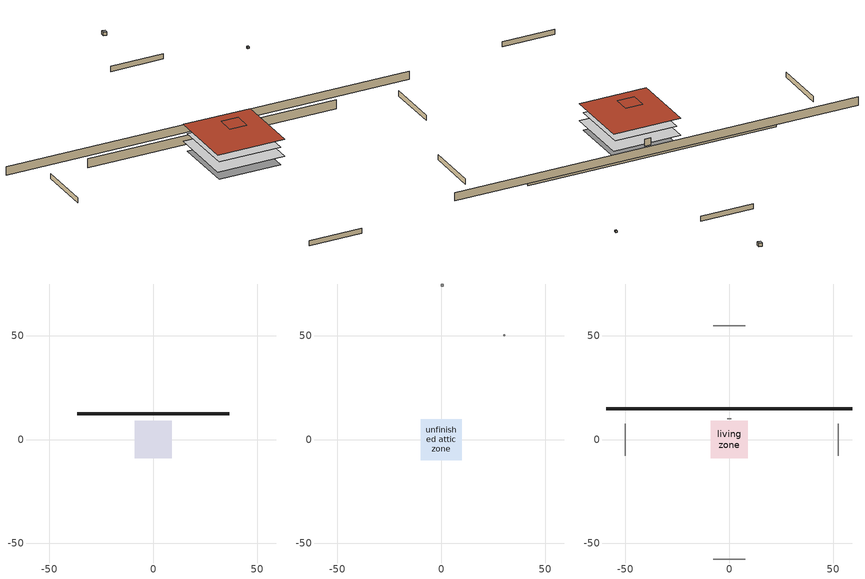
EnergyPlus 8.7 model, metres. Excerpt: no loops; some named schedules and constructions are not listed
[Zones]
finished basement zone
 floor ground (GrndUninsFinBFloor): -9.02,-9.02 -9.02,9.02 9.02,9.02 9.02,-9.02 z-2.13
 wall ground (GrndInsFinWall): 36.58,12.5 -36.58,12.5 z-2.13:0.61
dse zone
 floor adiabatic (AdiabaticConst): 30,50 30,50.5 30.5,50.5 30.5,50 z0
 wall adiabatic (AdiabaticConst): 30,50.5 30,50 30.5,50 30.5,50.5 30,50.5 z0:0.5
 ceiling adiabatic (AdiabaticConst): 30.5,50 30.5,50.5 30,50.5 30,50 z0.5
res ds_u 1 ret air zone
 floor adiabatic (AdiabaticConst): 0,74 0,75 1,75 1,74 z0
 wall adiabatic (AdiabaticConst): 1,74 1,75 0,75 0,74 1,74 z0:1
 ceiling adiabatic (AdiabaticConst): 1,74 1,75 0,75 0,74 z1
unfinished attic zone
 floor to living zone (FinInsUnfinUAFloor 1): -9.88,-9.88 -9.88,9.88 9.88,9.88 9.88,-9.88 z0.5
 roof outside (UnfinInsExtRoof 4): 9.88,-9.88 9.88,9.88 -9.88,9.88 -9.88,-9.88 z5.5
 roof outside (UnfinInsExtRoof 5): 2.5,-2.5 2.5,2.5 -2.5,2.5 -2.5,-2.5 z8
living zone
 floor to finished basement zone (Construction 3): -9.02,-9.02 -9.02,9.02 9.02,9.02 9.02,-9.02 z3
 wall outside (ExtInsFinWall 3): 59.36,15 -59.36,15 z0:2.44
 wall adiabatic (Construction 1): 0.92,10 -0.92,10 z0:2.03; 52.5,-7.78 52.5,7.78 / 7.78,55 -7.78,55 / -7.78,-57.5 7.78,-57.5 / -50,7.78 -50,-7.78 z0:1.53
[Schedule:Week:Daily]
Schedule:Week:Daily {c5f73f42-a7b8-4b36-b1b5-8f21ce7a76fb}: residential range electric schedule allday6, residential range electric schedule allday6, residential range electric schedule allday6, residential range electric schedule allday7, residential range electric schedule allday7, residential range electric schedule allday7, residential range electric schedule allday7, Schedule Day 15, Schedule Day 15, Schedule Day 15, Schedule Day 15, Schedule Day 15
Schedule:Week:Daily {1e5cfebc-e71a-48e5-a20c-598d634638c9}: residential range electric schedule allday7, residential range electric schedule allday7, residential range electric schedule allday7, residential range electric schedule allday7, residential range electric schedule allday7, residential range electric schedule allday7, residential range electric schedule allday7, Schedule Day 15, Schedule Day 15, Schedule Day 15, Schedule Day 15, Schedule Day 15
Schedule:Week:Daily {6fe402a5-6c80-4228-bd87-25c0931253c4}: residential range electric schedule allday7, residential range electric schedule allday7, residential range electric schedule allday7, residential range electric schedule allday7, residential range electric schedule allday7, residential range electric schedule allday7, residential range electric schedule allday8, Schedule Day 15, Schedule Day 15, Schedule Day 15, Schedule Day 15, Schedule Day 15
Schedule:Week:Daily {f81fec8e-cb67-4128-8dd5-399fcfd07e02}: residential range electric schedule allday8, residential range electric schedule allday8, residential range electric schedule allday8, residential range electric schedule allday8, residential range electric schedule allday8, residential range electric schedule allday8, residential range electric schedule allday8, Schedule Day 15, Schedule Day 15, Schedule Day 15, Schedule Day 15, Schedule Day 15
Schedule:Week:Daily {0ca870ed-bd64-4828-bf9b-393ed3095704}: residential range electric schedule allday8, residential range electric schedule allday8, residential range electric schedule allday9, residential range electric schedule allday9, residential range electric schedule allday9, residential range electric schedule allday9, residential range electric schedule allday9, Schedule Day 15, Schedule Day 15, Schedule Day 15, Schedule Day 15, Schedule Day 15
Schedule:Week:Daily {4efc66bd-482d-4faa-b631-6aae378f0bcb}: residential range electric schedule allday9, residential range electric schedule allday9, residential range electric schedule allday9, residential range electric schedule allday9, residential range electric schedule allday9, residential range electric schedule allday9, residential range electric schedule allday9, Schedule Day 15, Schedule Day 15, Schedule Day 15, Schedule Day 15, Schedule Day 15
Schedule:Week:Daily {85a82153-0f5b-4822-b368-0b5fa42a9bd7}: residential range electric schedule allday9, residential range electric schedule allday9, residential range electric schedule allday9, residential range electric schedule allday9, residential range electric schedule allday10, residential range electric schedule allday10, residential range electric schedule allday10, Schedule Day 15, Schedule Day 15, Schedule Day 15, Schedule Day 15, Schedule Day 15
Schedule:Week:Daily {287c5a1a-b058-4b74-9a71-01a85322e898}: residential range electric schedule allday10, residential range electric schedule allday10, residential range electric schedule allday10, residential range electric schedule allday10, residential range electric schedule allday10, residential range electric schedule allday10, residential range electric schedule allday10, Schedule Day 15, Schedule Day 15, Schedule Day 15, Schedule Day 15, Schedule Day 15
Schedule:Week:Daily {ace348f2-e425-4e85-ae90-5ef059810f26}: residential range electric schedule allday11, residential range electric schedule allday11, residential range electric schedule allday11, residential range electric schedule allday11, residential range electric schedule allday11, residential range electric schedule allday11, residential range electric schedule allday11, Schedule Day 15, Schedule Day 15, Schedule Day 15, Schedule Day 15, Schedule Day 15
Schedule:Week:Daily {d352f447-1795-4d9a-8468-8ff81414b01a}: residential range electric schedule allday11, residential range electric schedule allday11, residential range electric schedule allday12, residential range electric schedule allday12, residential range electric schedule allday12, residential range electric schedule allday12, residential range electric schedule allday12, Schedule Day 15, Schedule Day 15, Schedule Day 15, Schedule Day 15, Schedule Day 15
Schedule:Week:Daily {fda07a0f-52dd-4ddd-8eab-ebc4b3a9f49e}: residential range electric schedule allday12, residential range electric schedule allday12, residential range electric schedule allday12, residential range electric schedule allday12, residential range electric schedule allday12, residential range electric schedule allday12, residential range electric schedule allday12, Schedule Day 15, Schedule Day 15, Schedule Day 15, Schedule Day 15, Schedule Day 15
Schedule:Week:Daily {21beaa92-f39e-4c3c-890d-bbd2b0030def}: Schedule Day 13, Schedule Day 13, Schedule Day 13, Schedule Day 13, residential refrigerator schedule allday1, residential refrigerator schedule allday1, residential refrigerator schedule allday1, Schedule Day 13, Schedule Day 13, Schedule Day 13, Schedule Day 13, Schedule Day 13
Schedule:Week:Daily {12676f60-2a97-4314-95ef-e5da185444fa}: residential refrigerator schedule allday1, residential refrigerator schedule allday1, residential refrigerator schedule allday1, residential refrigerator schedule allday1, residential refrigerator schedule allday1, residential refrigerator schedule allday1, residential refrigerator schedule allday1, Schedule Day 13, Schedule Day 13, Schedule Day 13, Schedule Day 13, Schedule Day 13
Schedule:Week:Daily {3d9eed4e-1f62-4189-ac25-01d57bd05a19}: residential refrigerator schedule allday2, residential refrigerator schedule allday2, residential refrigerator schedule allday2, residential refrigerator schedule allday2, residential refrigerator schedule allday2, residential refrigerator schedule allday2, residential refrigerator schedule allday2, Schedule Day 13, Schedule Day 13, Schedule Day 13, Schedule Day 13, Schedule Day 13
Schedule:Week:Daily {44480a54-9dbf-4e88-ab87-46da822b1f4e}: residential refrigerator schedule allday3, residential refrigerator schedule allday3, residential refrigerator schedule allday3, residential refrigerator schedule allday3, residential refrigerator schedule allday3, residential refrigerator schedule allday3, residential refrigerator schedule allday3, Schedule Day 13, Schedule Day 13, Schedule Day 13, Schedule Day 13, Schedule Day 13
Schedule:Week:Daily {781c90fb-d6e0-4333-9516-ef728b279ba0}: residential refrigerator schedule allday3, residential refrigerator schedule allday3, residential refrigerator schedule allday3, residential refrigerator schedule allday4, residential refrigerator schedule allday4, residential refrigerator schedule allday4, residential refrigerator schedule allday4, Schedule Day 13, Schedule Day 13, Schedule Day 13, Schedule Day 13, Schedule Day 13
Schedule:Week:Daily {853d988c-cd8c-47d7-a4bb-5e725511afdb}: residential refrigerator schedule allday4, residential refrigerator schedule allday4, residential refrigerator schedule allday4, residential refrigerator schedule allday4, residential refrigerator schedule allday4, residential refrigerator schedule allday4, residential refrigerator schedule allday4, Schedule Day 13, Schedule Day 13, Schedule Day 13, Schedule Day 13, Schedule Day 13
Schedule:Week:Daily {82b01175-81cf-4648-97c8-0aa523377e7c}: residential refrigerator schedule allday4, residential refrigerator schedule allday4, residential refrigerator schedule allday4, residential refrigerator schedule allday4, residential refrigerator schedule allday4, residential refrigerator schedule allday5, residential refrigerator schedule allday5, Schedule Day 13, Schedule Day 13, Schedule Day 13, Schedule Day 13, Schedule Day 13
Schedule:Week:Daily {5cbd8f50-3df6-4e62-8d2b-c7ed34fd0668}: residential refrigerator schedule allday5, residential refrigerator schedule allday5, residential refrigerator schedule allday5, residential refrigerator schedule allday5, residential refrigerator schedule allday5, residential refrigerator schedule allday5, residential refrigerator schedule allday5, Schedule Day 13, Schedule Day 13, Schedule Day 13, Schedule Day 13, Schedule Day 13
Schedule:Week:Daily {8f6bdf33-ac27-4daa-9515-36b4ed81e505}: residential refrigerator schedule allday5, residential refrigerator schedule allday6, residential refrigerator schedule allday6, residential refrigerator schedule allday6, residential refrigerator schedule allday6, residential refrigerator schedule allday6, residential refrigerator schedule allday6, Schedule Day 13, Schedule Day 13, Schedule Day 13, Schedule Day 13, Schedule Day 13
Schedule:Week:Daily {7805e031-6ba4-49f1-82fa-54274a46d307}: residential refrigerator schedule allday6, residential refrigerator schedule allday6, residential refrigerator schedule allday6, residential refrigerator schedule allday6, residential refrigerator schedule allday6, residential refrigerator schedule allday6, residential refrigerator schedule allday6, Schedule Day 13, Schedule Day 13, Schedule Day 13, Schedule Day 13, Schedule Day 13
Schedule:Week:Daily {46c65205-463c-4890-9baf-bed29b3a067f}: residential refrigerator schedule allday6, residential refrigerator schedule allday6, residential refrigerator schedule allday6, residential refrigerator schedule allday7, residential refrigerator schedule allday7, residential refrigerator schedule allday7, residential refrigerator schedule allday7, Schedule Day 13, Schedule Day 13, Schedule Day 13, Schedule Day 13, Schedule Day 13
Schedule:Week:Daily {20f904fa-0ba7-4917-8b46-be9168487a59}: residential refrigerator schedule allday7, residential refrigerator schedule allday7, residential refrigerator schedule allday7, residential refrigerator schedule allday7, residential refrigerator schedule allday7, residential refrigerator schedule allday7, residential refrigerator schedule allday7, Schedule Day 13, Schedule Day 13, Schedule Day 13, Schedule Day 13, Schedule Day 13
Schedule:Week:Daily {a1dc27e1-5bd0-4b83-a68f-86802782c25a}: residential refrigerator schedule allday7, residential refrigerator schedule allday7, residential refrigerator schedule allday7, residential refrigerator schedule allday7, residential refrigerator schedule allday7, residential refrigerator schedule allday7, residential refrigerator schedule allday8, Schedule Day 13, Schedule Day 13, Schedule Day 13, Schedule Day 13, Schedule Day 13
Schedule:Week:Daily {0131da8e-488c-4a07-97e5-7188827698b1}: residential refrigerator schedule allday8, residential refrigerator schedule allday8, residential refrigerator schedule allday8, residential refrigerator schedule allday8, residential refrigerator schedule allday8, residential refrigerator schedule allday8, residential refrigerator schedule allday8, Schedule Day 13, Schedule Day 13, Schedule Day 13, Schedule Day 13, Schedule Day 13
Schedule:Week:Daily {d51ad73a-4d97-4d10-9521-d531723a489f}: residential refrigerator schedule allday8, residential refrigerator schedule allday8, residential refrigerator schedule allday9, residential refrigerator schedule allday9, residential refrigerator schedule allday9, residential refrigerator schedule allday9, residential refrigerator schedule allday9, Schedule Day 13, Schedule Day 13, Schedule Day 13, Schedule Day 13, Schedule Day 13
Schedule:Week:Daily {e695df37-e6a7-41fd-94c0-00f49baea04b}: residential refrigerator schedule allday9, residential refrigerator schedule allday9, residential refrigerator schedule allday9, residential refrigerator schedule allday9, residential refrigerator schedule allday9, residential refrigerator schedule allday9, residential refrigerator schedule allday9, Schedule Day 13, Schedule Day 13, Schedule Day 13, Schedule Day 13, Schedule Day 13
Schedule:Week:Daily {d51226a9-6342-4082-8af8-b6a7571c5231}: residential refrigerator schedule allday9, residential refrigerator schedule allday9, residential refrigerator schedule allday9, residential refrigerator schedule allday9, residential refrigerator schedule allday10, residential refrigerator schedule allday10, residential refrigerator schedule allday10, Schedule Day 13, Schedule Day 13, Schedule Day 13, Schedule Day 13, Schedule Day 13
Schedule:Week:Daily {ccbb7522-e36a-4b90-b2d7-e0fbdb6fa06f}: residential refrigerator schedule allday10, residential refrigerator schedule allday10, residential refrigerator schedule allday10, residential refrigerator schedule allday10, residential refrigerator schedule allday10, residential refrigerator schedule allday10, residential refrigerator schedule allday10, Schedule Day 13, Schedule Day 13, Schedule Day 13, Schedule Day 13, Schedule Day 13
Schedule:Week:Daily {1d722042-84c3-4ef3-a3e3-f073054e4400}: residential refrigerator schedule allday11, residential refrigerator schedule allday11, residential refrigerator schedule allday11, residential refrigerator schedule allday11, residential refrigerator schedule allday11, residential refrigerator schedule allday11, residential refrigerator schedule allday11, Schedule Day 13, Schedule Day 13, Schedule Day 13, Schedule Day 13, Schedule Day 13
Schedule:Week:Daily {7d0d4471-4c80-4108-9c47-ef440d5acb1b}: residential refrigerator schedule allday11, residential refrigerator schedule allday11, residential refrigerator schedule allday12, residential refrigerator schedule allday12, residential refrigerator schedule allday12, residential refrigerator schedule allday12, residential refrigerator schedule allday12, Schedule Day 13, Schedule Day 13, Schedule Day 13, Schedule Day 13, Schedule Day 13
Schedule:Week:Daily {f8b056f8-f51e-49f4-a187-d11f89be1a61}: residential refrigerator schedule allday12, residential refrigerator schedule allday12, residential refrigerator schedule allday12, residential refrigerator schedule allday12, residential refrigerator schedule allday12, residential refrigerator schedule allday12, residential refrigerator schedule allday12, Schedule Day 13, Schedule Day 13, Schedule Day 13, Schedule Day 13, Schedule Day 13
Schedule:Week:Daily {4b3ea44a-2778-400c-b4f4-afb312f096a4}: Schedule Day 3, Schedule Day 3, Schedule Day 3, Schedule Day 3, residential window shading schedule allday1, residential window shading schedule allday1, residential window shading schedule allday1, Schedule Day 3, Schedule Day 3, Schedule Day 3, Schedule Day 3, Schedule Day 3
Schedule:Week:Daily {0a232f79-b0d0-4fb2-936c-5ba99023d467}: residential window shading schedule allday1, residential window shading schedule allday1, residential window shading schedule allday1, residential window shading schedule allday1, residential window shading schedule allday1, residential window shading schedule allday1, residential window shading schedule allday1, Schedule Day 3, Schedule Day 3, Schedule Day 3, Schedule Day 3, Schedule Day 3
Schedule:Week:Daily {0666f898-0e2a-403d-b9ad-7cf0b33886eb}: residential window shading schedule allday2, residential window shading schedule allday2, residential window shading schedule allday2, residential window shading schedule allday2, residential window shading schedule allday2, residential window shading schedule allday2, residential window shading schedule allday2, Schedule Day 3, Schedule Day 3, Schedule Day 3, Schedule Day 3, Schedule Day 3
Schedule:Week:Daily {4ef74792-9325-43cd-b385-a5beeb0f5db1}: residential window shading schedule allday3, residential window shading schedule allday3, residential window shading schedule allday3, residential window shading schedule allday3, residential window shading schedule allday3, residential window shading schedule allday3, residential window shading schedule allday3, Schedule Day 3, Schedule Day 3, Schedule Day 3, Schedule Day 3, Schedule Day 3
Schedule:Week:Daily {dd65c88c-2682-4a10-b668-097c402a1a32}: residential window shading schedule allday3, residential window shading schedule allday3, residential window shading schedule allday3, residential window shading schedule allday4, residential window shading schedule allday4, residential window shading schedule allday4, residential window shading schedule allday4, Schedule Day 3, Schedule Day 3, Schedule Day 3, Schedule Day 3, Schedule Day 3
Schedule:Week:Daily {30d83c78-5434-42bd-a16d-073a5e899723}: residential window shading schedule allday4, residential window shading schedule allday4, residential window shading schedule allday4, residential window shading schedule allday4, residential window shading schedule allday4, residential window shading schedule allday4, residential window shading schedule allday4, Schedule Day 3, Schedule Day 3, Schedule Day 3, Schedule Day 3, Schedule Day 3
Schedule:Week:Daily {3253728a-f892-406b-ac8b-38b4bc12fa57}: residential window shading schedule allday4, residential window shading schedule allday4, residential window shading schedule allday4, residential window shading schedule allday4, residential window shading schedule allday4, residential window shading schedule allday5, residential window shading schedule allday5, Schedule Day 3, Schedule Day 3, Schedule Day 3, Schedule Day 3, Schedule Day 3
Schedule:Week:Daily {8034dedf-5ea2-4b96-996a-3ceae07663c3}: residential window shading schedule allday5, residential window shading schedule allday5, residential window shading schedule allday5, residential window shading schedule allday5, residential window shading schedule allday5, residential window shading schedule allday5, residential window shading schedule allday5, Schedule Day 3, Schedule Day 3, Schedule Day 3, Schedule Day 3, Schedule Day 3
Schedule:Week:Daily {975bf67b-539c-4fe0-9bd5-f971d4518238}: residential window shading schedule allday5, residential window shading schedule allday6, residential window shading schedule allday6, residential window shading schedule allday6, residential window shading schedule allday6, residential window shading schedule allday6, residential window shading schedule allday6, Schedule Day 3, Schedule Day 3, Schedule Day 3, Schedule Day 3, Schedule Day 3
Schedule:Week:Daily {0ca1fd47-f6fc-4818-9d25-11cb065d9658}: residential window shading schedule allday6, residential window shading schedule allday6, residential window shading schedule allday6, residential window shading schedule allday6, residential window shading schedule allday6, residential window shading schedule allday6, residential window shading schedule allday6, Schedule Day 3, Schedule Day 3, Schedule Day 3, Schedule Day 3, Schedule Day 3
Schedule:Week:Daily {f824c80b-5203-4a97-9253-ba3eafa38eea}: residential window shading schedule allday6, residential window shading schedule allday6, residential window shading schedule allday6, residential window shading schedule allday7, residential window shading schedule allday7, residential window shading schedule allday7, residential window shading schedule allday7, Schedule Day 3, Schedule Day 3, Schedule Day 3, Schedule Day 3, Schedule Day 3
Schedule:Week:Daily {a8e76b43-20d2-4d05-9156-5b204fe346d6}: residential window shading schedule allday7, residential window shading schedule allday7, residential window shading schedule allday7, residential window shading schedule allday7, residential window shading schedule allday7, residential window shading schedule allday7, residential window shading schedule allday7, Schedule Day 3, Schedule Day 3, Schedule Day 3, Schedule Day 3, Schedule Day 3
Schedule:Week:Daily {a4714324-2501-4d30-bdd9-c2efce8d4166}: residential window shading schedule allday7, residential window shading schedule allday7, residential window shading schedule allday7, residential window shading schedule allday7, residential window shading schedule allday7, residential window shading schedule allday7, residential window shading schedule allday8, Schedule Day 3, Schedule Day 3, Schedule Day 3, Schedule Day 3, Schedule Day 3
Schedule:Week:Daily {c99f83e7-b261-48a2-ac0d-24cb0de3f32c}: residential window shading schedule allday8, residential window shading schedule allday8, residential window shading schedule allday8, residential window shading schedule allday8, residential window shading schedule allday8, residential window shading schedule allday8, residential window shading schedule allday8, Schedule Day 3, Schedule Day 3, Schedule Day 3, Schedule Day 3, Schedule Day 3
Schedule:Week:Daily {c089dbb7-d586-4f99-bbf1-c375ff6e3a8b}: residential window shading schedule allday8, residential window shading schedule allday8, residential window shading schedule allday9, residential window shading schedule allday9, residential window shading schedule allday9, residential window shading schedule allday9, residential window shading schedule allday9, Schedule Day 3, Schedule Day 3, Schedule Day 3, Schedule Day 3, Schedule Day 3
Schedule:Week:Daily {037aefda-81ea-4fa6-9fab-24de1dbe983b}: residential window shading schedule allday9, residential window shading schedule allday9, residential window shading schedule allday9, residential window shading schedule allday9, residential window shading schedule allday9, residential window shading schedule allday9, residential window shading schedule allday9, Schedule Day 3, Schedule Day 3, Schedule Day 3, Schedule Day 3, Schedule Day 3
Schedule:Week:Daily {21612bd8-64ab-4089-919e-346b5db878df}: residential window shading schedule allday9, residential window shading schedule allday9, residential window shading schedule allday9, residential window shading schedule allday9, residential window shading schedule allday10, residential window shading schedule allday10, residential window shading schedule allday10, Schedule Day 3, Schedule Day 3, Schedule Day 3, Schedule Day 3, Schedule Day 3
Schedule:Week:Daily {821858c1-ac3e-4f54-b607-c799eea2365a}: residential window shading schedule allday10, residential window shading schedule allday10, residential window shading schedule allday10, residential window shading schedule allday10, residential window shading schedule allday10, residential window shading schedule allday10, residential window shading schedule allday10, Schedule Day 3, Schedule Day 3, Schedule Day 3, Schedule Day 3, Schedule Day 3
Schedule:Week:Daily {9a187eb5-2d90-48f8-b942-e13cd3c9f127}: residential window shading schedule allday11, residential window shading schedule allday11, residential window shading schedule allday11, residential window shading schedule allday11, residential window shading schedule allday11, residential window shading schedule allday11, residential window shading schedule allday11, Schedule Day 3, Schedule Day 3, Schedule Day 3, Schedule Day 3, Schedule Day 3
Schedule:Week:Daily {a16b1b46-05f7-4af5-89e9-44c5722a4540}: residential window shading schedule allday11, residential window shading schedule allday11, residential window shading schedule allday12, residential window shading schedule allday12, residential window shading schedule allday12, residential window shading schedule allday12, residential window shading schedule allday12, Schedule Day 3, Schedule Day 3, Schedule Day 3, Schedule Day 3, Schedule Day 3
Schedule:Week:Daily {70c8a3f5-7b7c-45ac-a854-b60bc7d44f7a}: residential window shading schedule allday12, residential window shading schedule allday12, residential window shading schedule allday12, residential window shading schedule allday12, residential window shading schedule allday12, residential window shading schedule allday12, residential window shading schedule allday12, Schedule Day 3, Schedule Day 3, Schedule Day 3, Schedule Day 3, Schedule Day 3
Schedule:Week:Daily {76805589-17bd-4b59-b826-21725354d464}: Schedule Day 4, Schedule Day 4, Schedule Day 4, Schedule Day 4, residential window shading schedule allday1 1, residential window shading schedule allday1 1, residential window shading schedule allday1 1, Schedule Day 4, Schedule Day 4, Schedule Day 4, Schedule Day 4, Schedule Day 4
Schedule:Week:Daily {81549b25-e175-4ecd-8986-92a9c2b1bd1d}: residential window shading schedule allday1 1, residential window shading schedule allday1 1, residential window shading schedule allday1 1, residential window shading schedule allday1 1, residential window shading schedule allday1 1, residential window shading schedule allday1 1, residential window shading schedule allday1 1, Schedule Day 4, Schedule Day 4, Schedule Day 4, Schedule Day 4, Schedule Day 4
Schedule:Week:Daily {38c86b05-a425-45c9-9919-1da37ba84e5e}: residential window shading schedule allday2 1, residential window shading schedule allday2 1, residential window shading schedule allday2 1, residential window shading schedule allday2 1, residential window shading schedule allday2 1, residential window shading schedule allday2 1, residential window shading schedule allday2 1, Schedule Day 4, Schedule Day 4, Schedule Day 4, Schedule Day 4, Schedule Day 4
Schedule:Week:Daily {67b8f4f5-2f61-4820-aff7-6731301d9562}: residential window shading schedule allday3 1, residential window shading schedule allday3 1, residential window shading schedule allday3 1, residential window shading schedule allday3 1, residential window shading schedule allday3 1, residential window shading schedule allday3 1, residential window shading schedule allday3 1, Schedule Day 4, Schedule Day 4, Schedule Day 4, Schedule Day 4, Schedule Day 4
Schedule:Week:Daily {98f4ab2e-ba5d-482b-8f30-2442d5fbe73c}: residential window shading schedule allday3 1, residential window shading schedule allday3 1, residential window shading schedule allday3 1, residential window shading schedule allday4 1, residential window shading schedule allday4 1, residential window shading schedule allday4 1, residential window shading schedule allday4 1, Schedule Day 4, Schedule Day 4, Schedule Day 4, Schedule Day 4, Schedule Day 4
Schedule:Week:Daily {b552ff04-5835-4f6a-acaf-9277d4d97c72}: residential window shading schedule allday4 1, residential window shading schedule allday4 1, residential window shading schedule allday4 1, residential window shading schedule allday4 1, residential window shading schedule allday4 1, residential window shading schedule allday4 1, residential window shading schedule allday4 1, Schedule Day 4, Schedule Day 4, Schedule Day 4, Schedule Day 4, Schedule Day 4
Schedule:Week:Daily {9e556104-a05e-4a9c-bdfa-602e1f657196}: residential window shading schedule allday4 1, residential window shading schedule allday4 1, residential window shading schedule allday4 1, residential window shading schedule allday4 1, residential window shading schedule allday4 1, residential window shading schedule allday5 1, residential window shading schedule allday5 1, Schedule Day 4, Schedule Day 4, Schedule Day 4, Schedule Day 4, Schedule Day 4
Schedule:Week:Daily {83a857eb-2abb-49cc-bd79-199dcecd6ede}: residential window shading schedule allday5 1, residential window shading schedule allday5 1, residential window shading schedule allday5 1, residential window shading schedule allday5 1, residential window shading schedule allday5 1, residential window shading schedule allday5 1, residential window shading schedule allday5 1, Schedule Day 4, Schedule Day 4, Schedule Day 4, Schedule Day 4, Schedule Day 4
Schedule:Week:Daily {ffb98617-a8ab-4f6b-985d-a67a6920fabc}: residential window shading schedule allday5 1, residential window shading schedule allday6 1, residential window shading schedule allday6 1, residential window shading schedule allday6 1, residential window shading schedule allday6 1, residential window shading schedule allday6 1, residential window shading schedule allday6 1, Schedule Day 4, Schedule Day 4, Schedule Day 4, Schedule Day 4, Schedule Day 4
Schedule:Week:Daily {79222e03-fe93-49d0-91ff-d5d791f3f7fa}: residential window shading schedule allday6 1, residential window shading schedule allday6 1, residential window shading schedule allday6 1, residential window shading schedule allday6 1, residential window shading schedule allday6 1, residential window shading schedule allday6 1, residential window shading schedule allday6 1, Schedule Day 4, Schedule Day 4, Schedule Day 4, Schedule Day 4, Schedule Day 4
Schedule:Week:Daily {71e67b8f-23c5-4f54-98d5-5e15e1a5aa05}: residential window shading schedule allday6 1, residential window shading schedule allday6 1, residential window shading schedule allday6 1, residential window shading schedule allday7 1, residential window shading schedule allday7 1, residential window shading schedule allday7 1, residential window shading schedule allday7 1, Schedule Day 4, Schedule Day 4, Schedule Day 4, Schedule Day 4, Schedule Day 4
Schedule:Week:Daily {319d81af-95e8-46da-8983-c654bbc5c0e2}: residential window shading schedule allday7 1, residential window shading schedule allday7 1, residential window shading schedule allday7 1, residential window shading schedule allday7 1, residential window shading schedule allday7 1, residential window shading schedule allday7 1, residential window shading schedule allday7 1, Schedule Day 4, Schedule Day 4, Schedule Day 4, Schedule Day 4, Schedule Day 4
Schedule:Week:Daily {f3bf51d8-cc83-475e-8090-ff298ee52a68}: residential window shading schedule allday7 1, residential window shading schedule allday7 1, residential window shading schedule allday7 1, residential window shading schedule allday7 1, residential window shading schedule allday7 1, residential window shading schedule allday7 1, residential window shading schedule allday8 1, Schedule Day 4, Schedule Day 4, Schedule Day 4, Schedule Day 4, Schedule Day 4
Schedule:Week:Daily {f8d81772-1c9f-4299-be72-2ae186e922a8}: residential window shading schedule allday8 1, residential window shading schedule allday8 1, residential window shading schedule allday8 1, residential window shading schedule allday8 1, residential window shading schedule allday8 1, residential window shading schedule allday8 1, residential window shading schedule allday8 1, Schedule Day 4, Schedule Day 4, Schedule Day 4, Schedule Day 4, Schedule Day 4
Schedule:Week:Daily {30e103c6-a498-44e2-b8b0-d08e8bedc8ac}: residential window shading schedule allday8 1, residential window shading schedule allday8 1, residential window shading schedule allday9 1, residential window shading schedule allday9 1, residential window shading schedule allday9 1, residential window shading schedule allday9 1, residential window shading schedule allday9 1, Schedule Day 4, Schedule Day 4, Schedule Day 4, Schedule Day 4, Schedule Day 4
Schedule:Week:Daily {845f6673-ddea-4696-9bf3-ee26fcac12b7}: residential window shading schedule allday9 1, residential window shading schedule allday9 1, residential window shading schedule allday9 1, residential window shading schedule allday9 1, residential window shading schedule allday9 1, residential window shading schedule allday9 1, residential window shading schedule allday9 1, Schedule Day 4, Schedule Day 4, Schedule Day 4, Schedule Day 4, Schedule Day 4
Schedule:Week:Daily {30fff8cf-3c66-44ca-abd3-e81b8342e9b0}: residential window shading schedule allday9 1, residential window shading schedule allday9 1, residential window shading schedule allday9 1, residential window shading schedule allday9 1, residential window shading schedule allday10 1, residential window shading schedule allday10 1, residential window shading schedule allday10 1, Schedule Day 4, Schedule Day 4, Schedule Day 4, Schedule Day 4, Schedule Day 4
Schedule:Week:Daily {12ddf0b8-4c6b-4c0c-8ad6-3bd252b74572}: residential window shading schedule allday10 1, residential window shading schedule allday10 1, residential window shading schedule allday10 1, residential window shading schedule allday10 1, residential window shading schedule allday10 1, residential window shading schedule allday10 1, residential window shading schedule allday10 1, Schedule Day 4, Schedule Day 4, Schedule Day 4, Schedule Day 4, Schedule Day 4
Schedule:Week:Daily {47c9cfca-86d5-44a8-81dd-cc1f1ca9bdf8}: residential window shading schedule allday11 1, residential window shading schedule allday11 1, residential window shading schedule allday11 1, residential window shading schedule allday11 1, residential window shading schedule allday11 1, residential window shading schedule allday11 1, residential window shading schedule allday11 1, Schedule Day 4, Schedule Day 4, Schedule Day 4, Schedule Day 4, Schedule Day 4
Schedule:Week:Daily {7d64cbc3-3218-4e70-a5fd-0c927e70cedf}: residential window shading schedule allday11 1, residential window shading schedule allday11 1, residential window shading schedule allday12 1, residential window shading schedule allday12 1, residential window shading schedule allday12 1, residential window shading schedule allday12 1, residential window shading schedule allday12 1, Schedule Day 4, Schedule Day 4, Schedule Day 4, Schedule Day 4, Schedule Day 4
Schedule:Week:Daily {a4221f9d-f89b-4a3d-8067-ace454ba34a5}: residential window shading schedule allday12 1, residential window shading schedule allday12 1, residential window shading schedule allday12 1, residential window shading schedule allday12 1, residential window shading schedule allday12 1, residential window shading schedule allday12 1, residential window shading schedule allday12 1, Schedule Day 4, Schedule Day 4, Schedule Day 4, Schedule Day 4, Schedule Day 4
Schedule:Week:Daily {c83521bd-47ad-4e69-b1b8-53be3579204c}: Schedule Day 5, Schedule Day 5, Schedule Day 5, Schedule Day 5, residential window shading schedule allday1 2, residential window shading schedule allday1 2, residential window shading schedule allday1 2, Schedule Day 5, Schedule Day 5, Schedule Day 5, Schedule Day 5, Schedule Day 5
Schedule:Week:Daily {0c383e09-31f7-4a6a-b404-731befdc413d}: residential window shading schedule allday1 2, residential window shading schedule allday1 2, residential window shading schedule allday1 2, residential window shading schedule allday1 2, residential window shading schedule allday1 2, residential window shading schedule allday1 2, residential window shading schedule allday1 2, Schedule Day 5, Schedule Day 5, Schedule Day 5, Schedule Day 5, Schedule Day 5
Schedule:Week:Daily {fd4c97f5-f4a4-4e4a-83d9-c2ec7244522f}: residential window shading schedule allday2 2, residential window shading schedule allday2 2, residential window shading schedule allday2 2, residential window shading schedule allday2 2, residential window shading schedule allday2 2, residential window shading schedule allday2 2, residential window shading schedule allday2 2, Schedule Day 5, Schedule Day 5, Schedule Day 5, Schedule Day 5, Schedule Day 5
Schedule:Week:Daily {524ad208-dfaa-4290-ab45-a1f3a9f66729}: residential window shading schedule allday3 2, residential window shading schedule allday3 2, residential window shading schedule allday3 2, residential window shading schedule allday3 2, residential window shading schedule allday3 2, residential window shading schedule allday3 2, residential window shading schedule allday3 2, Schedule Day 5, Schedule Day 5, Schedule Day 5, Schedule Day 5, Schedule Day 5
Schedule:Week:Daily {801a49c0-ab73-44a4-9159-a22937ca7948}: residential window shading schedule allday3 2, residential window shading schedule allday3 2, residential window shading schedule allday3 2, residential window shading schedule allday4 2, residential window shading schedule allday4 2, residential window shading schedule allday4 2, residential window shading schedule allday4 2, Schedule Day 5, Schedule Day 5, Schedule Day 5, Schedule Day 5, Schedule Day 5
Schedule:Week:Daily {17e11914-6807-4c01-a760-3688b6e2d72d}: residential window shading schedule allday4 2, residential window shading schedule allday4 2, residential window shading schedule allday4 2, residential window shading schedule allday4 2, residential window shading schedule allday4 2, residential window shading schedule allday4 2, residential window shading schedule allday4 2, Schedule Day 5, Schedule Day 5, Schedule Day 5, Schedule Day 5, Schedule Day 5
Schedule:Week:Daily {c18eec13-ef75-452c-b0f2-1f3c5532df3b}: residential window shading schedule allday4 2, residential window shading schedule allday4 2, residential window shading schedule allday4 2, residential window shading schedule allday4 2, residential window shading schedule allday4 2, residential window shading schedule allday5 2, residential window shading schedule allday5 2, Schedule Day 5, Schedule Day 5, Schedule Day 5, Schedule Day 5, Schedule Day 5
Schedule:Week:Daily {4b6d9570-e1dd-4859-8528-41cec40db943}: residential window shading schedule allday5 2, residential window shading schedule allday5 2, residential window shading schedule allday5 2, residential window shading schedule allday5 2, residential window shading schedule allday5 2, residential window shading schedule allday5 2, residential window shading schedule allday5 2, Schedule Day 5, Schedule Day 5, Schedule Day 5, Schedule Day 5, Schedule Day 5
Schedule:Week:Daily {aa29e23a-11ac-46d9-8eb5-2d257edca093}: residential window shading schedule allday5 2, residential window shading schedule allday6 2, residential window shading schedule allday6 2, residential window shading schedule allday6 2, residential window shading schedule allday6 2, residential window shading schedule allday6 2, residential window shading schedule allday6 2, Schedule Day 5, Schedule Day 5, Schedule Day 5, Schedule Day 5, Schedule Day 5
Schedule:Week:Daily {e92e2aac-ad13-4c79-96a6-2a8f3ce4f347}: residential window shading schedule allday6 2, residential window shading schedule allday6 2, residential window shading schedule allday6 2, residential window shading schedule allday6 2, residential window shading schedule allday6 2, residential window shading schedule allday6 2, residential window shading schedule allday6 2, Schedule Day 5, Schedule Day 5, Schedule Day 5, Schedule Day 5, Schedule Day 5
Schedule:Week:Daily {657eb777-79a3-4e4a-a9ff-4428692cbe95}: residential window shading schedule allday6 2, residential window shading schedule allday6 2, residential window shading schedule allday6 2, residential window shading schedule allday7 2, residential window shading schedule allday7 2, residential window shading schedule allday7 2, residential window shading schedule allday7 2, Schedule Day 5, Schedule Day 5, Schedule Day 5, Schedule Day 5, Schedule Day 5
Schedule:Week:Daily {35eddf0a-d3bf-4ab5-be02-1c189ee61cc8}: residential window shading schedule allday7 2, residential window shading schedule allday7 2, residential window shading schedule allday7 2, residential window shading schedule allday7 2, residential window shading schedule allday7 2, residential window shading schedule allday7 2, residential window shading schedule allday7 2, Schedule Day 5, Schedule Day 5, Schedule Day 5, Schedule Day 5, Schedule Day 5
Schedule:Week:Daily {172b6d37-a2ac-47ae-95a8-65ac41888846}: residential window shading schedule allday7 2, residential window shading schedule allday7 2, residential window shading schedule allday7 2, residential window shading schedule allday7 2, residential window shading schedule allday7 2, residential window shading schedule allday7 2, residential window shading schedule allday8 2, Schedule Day 5, Schedule Day 5, Schedule Day 5, Schedule Day 5, Schedule Day 5
Schedule:Week:Daily {8813d984-0954-4369-bcb3-310a74172a06}: residential window shading schedule allday8 2, residential window shading schedule allday8 2, residential window shading schedule allday8 2, residential window shading schedule allday8 2, residential window shading schedule allday8 2, residential window shading schedule allday8 2, residential window shading schedule allday8 2, Schedule Day 5, Schedule Day 5, Schedule Day 5, Schedule Day 5, Schedule Day 5
Schedule:Week:Daily {f54c2e4e-5408-4036-aa43-b96cf5a350ba}: residential window shading schedule allday8 2, residential window shading schedule allday8 2, residential window shading schedule allday9 2, residential window shading schedule allday9 2, residential window shading schedule allday9 2, residential window shading schedule allday9 2, residential window shading schedule allday9 2, Schedule Day 5, Schedule Day 5, Schedule Day 5, Schedule Day 5, Schedule Day 5
Schedule:Week:Daily {ce6ea871-93e9-4916-a31a-c123d45253fd}: residential window shading schedule allday9 2, residential window shading schedule allday9 2, residential window shading schedule allday9 2, residential window shading schedule allday9 2, residential window shading schedule allday9 2, residential window shading schedule allday9 2, residential window shading schedule allday9 2, Schedule Day 5, Schedule Day 5, Schedule Day 5, Schedule Day 5, Schedule Day 5
Schedule:Week:Daily {e8689bbf-46ba-41e1-ab20-e5838f82ad59}: residential window shading schedule allday9 2, residential window shading schedule allday9 2, residential window shading schedule allday9 2, residential window shading schedule allday9 2, residential window shading schedule allday10 2, residential window shading schedule allday10 2, residential window shading schedule allday10 2, Schedule Day 5, Schedule Day 5, Schedule Day 5, Schedule Day 5, Schedule Day 5
Schedule:Week:Daily {9a7e6525-9dc1-47f3-a6d6-bfb4aa8c21b9}: residential window shading schedule allday10 2, residential window shading schedule allday10 2, residential window shading schedule allday10 2, residential window shading schedule allday10 2, residential window shading schedule allday10 2, residential window shading schedule allday10 2, residential window shading schedule allday10 2, Schedule Day 5, Schedule Day 5, Schedule Day 5, Schedule Day 5, Schedule Day 5
Schedule:Week:Daily {89e04fc2-ab30-4189-81a3-3685d5f34b8c}: residential window shading schedule allday11 2, residential window shading schedule allday11 2, residential window shading schedule allday11 2, residential window shading schedule allday11 2, residential window shading schedule allday11 2, residential window shading schedule allday11 2, residential window shading schedule allday11 2, Schedule Day 5, Schedule Day 5, Schedule Day 5, Schedule Day 5, Schedule Day 5
Schedule:Week:Daily {63e459ae-dcc1-40f1-b72d-a026131dfc17}: residential window shading schedule allday11 2, residential window shading schedule allday11 2, residential window shading schedule allday12 2, residential window shading schedule allday12 2, residential window shading schedule allday12 2, residential window shading schedule allday12 2, residential window shading schedule allday12 2, Schedule Day 5, Schedule Day 5, Schedule Day 5, Schedule Day 5, Schedule Day 5
Schedule:Week:Daily {1e22d16a-fee4-45f4-ae50-fed91951e752}: residential window shading schedule allday12 2, residential window shading schedule allday12 2, residential window shading schedule allday12 2, residential window shading schedule allday12 2, residential window shading schedule allday12 2, residential window shading schedule allday12 2, residential window shading schedule allday12 2, Schedule Day 5, Schedule Day 5, Schedule Day 5, Schedule Day 5, Schedule Day 5
Schedule:Week:Daily {332231fe-47f6-45a3-90b7-44ce430a1d1a}: Schedule Day 6, Schedule Day 6, Schedule Day 6, Schedule Day 6, residential window shading schedule allday1 3, residential window shading schedule allday1 3, residential window shading schedule allday1 3, Schedule Day 6, Schedule Day 6, Schedule Day 6, Schedule Day 6, Schedule Day 6
Schedule:Week:Daily {3ffc5704-f3c6-4301-b62e-dae534da0099}: residential window shading schedule allday1 3, residential window shading schedule allday1 3, residential window shading schedule allday1 3, residential window shading schedule allday1 3, residential window shading schedule allday1 3, residential window shading schedule allday1 3, residential window shading schedule allday1 3, Schedule Day 6, Schedule Day 6, Schedule Day 6, Schedule Day 6, Schedule Day 6
Schedule:Week:Daily {4911ec1a-4be0-4e0e-a2c4-af0c00170f63}: residential window shading schedule allday2 3, residential window shading schedule allday2 3, residential window shading schedule allday2 3, residential window shading schedule allday2 3, residential window shading schedule allday2 3, residential window shading schedule allday2 3, residential window shading schedule allday2 3, Schedule Day 6, Schedule Day 6, Schedule Day 6, Schedule Day 6, Schedule Day 6
Schedule:Week:Daily {91746298-b08f-421d-8ca6-d3a4c2aaacce}: residential window shading schedule allday3 3, residential window shading schedule allday3 3, residential window shading schedule allday3 3, residential window shading schedule allday3 3, residential window shading schedule allday3 3, residential window shading schedule allday3 3, residential window shading schedule allday3 3, Schedule Day 6, Schedule Day 6, Schedule Day 6, Schedule Day 6, Schedule Day 6
Schedule:Week:Daily {c290e2d8-c17b-4c55-8082-0a8a6005c6eb}: residential window shading schedule allday3 3, residential window shading schedule allday3 3, residential window shading schedule allday3 3, residential window shading schedule allday4 3, residential window shading schedule allday4 3, residential window shading schedule allday4 3, residential window shading schedule allday4 3, Schedule Day 6, Schedule Day 6, Schedule Day 6, Schedule Day 6, Schedule Day 6
Schedule:Week:Daily {2991223e-74a0-4d44-9b54-37568285717b}: residential window shading schedule allday4 3, residential window shading schedule allday4 3, residential window shading schedule allday4 3, residential window shading schedule allday4 3, residential window shading schedule allday4 3, residential window shading schedule allday4 3, residential window shading schedule allday4 3, Schedule Day 6, Schedule Day 6, Schedule Day 6, Schedule Day 6, Schedule Day 6
Schedule:Week:Daily {3ef33c7c-cafb-441b-9932-030041087eab}: residential window shading schedule allday4 3, residential window shading schedule allday4 3, residential window shading schedule allday4 3, residential window shading schedule allday4 3, residential window shading schedule allday4 3, residential window shading schedule allday5 3, residential window shading schedule allday5 3, Schedule Day 6, Schedule Day 6, Schedule Day 6, Schedule Day 6, Schedule Day 6
Schedule:Week:Daily {4da947af-daa4-44e1-a512-866a7d923a8d}: residential window shading schedule allday5 3, residential window shading schedule allday5 3, residential window shading schedule allday5 3, residential window shading schedule allday5 3, residential window shading schedule allday5 3, residential window shading schedule allday5 3, residential window shading schedule allday5 3, Schedule Day 6, Schedule Day 6, Schedule Day 6, Schedule Day 6, Schedule Day 6
Schedule:Week:Daily {5cdf6369-47d7-4607-b0d6-38b776b739a4}: residential window shading schedule allday5 3, residential window shading schedule allday6 3, residential window shading schedule allday6 3, residential window shading schedule allday6 3, residential window shading schedule allday6 3, residential window shading schedule allday6 3, residential window shading schedule allday6 3, Schedule Day 6, Schedule Day 6, Schedule Day 6, Schedule Day 6, Schedule Day 6
Schedule:Week:Daily {aa232c9f-c6cb-4035-a2b3-51fc798cb8dd}: residential window shading schedule allday6 3, residential window shading schedule allday6 3, residential window shading schedule allday6 3, residential window shading schedule allday6 3, residential window shading schedule allday6 3, residential window shading schedule allday6 3, residential window shading schedule allday6 3, Schedule Day 6, Schedule Day 6, Schedule Day 6, Schedule Day 6, Schedule Day 6
Schedule:Week:Daily {c84de570-cd4f-4632-acc5-5a6f20c96b0b}: residential window shading schedule allday6 3, residential window shading schedule allday6 3, residential window shading schedule allday6 3, residential window shading schedule allday7 3, residential window shading schedule allday7 3, residential window shading schedule allday7 3, residential window shading schedule allday7 3, Schedule Day 6, Schedule Day 6, Schedule Day 6, Schedule Day 6, Schedule Day 6
Schedule:Week:Daily {85b1bce8-ef3e-432a-8c6d-6b192d84e400}: residential window shading schedule allday7 3, residential window shading schedule allday7 3, residential window shading schedule allday7 3, residential window shading schedule allday7 3, residential window shading schedule allday7 3, residential window shading schedule allday7 3, residential window shading schedule allday7 3, Schedule Day 6, Schedule Day 6, Schedule Day 6, Schedule Day 6, Schedule Day 6
Schedule:Week:Daily {09f8f5cc-984f-4437-8299-9bca2d8f5bad}: residential window shading schedule allday7 3, residential window shading schedule allday7 3, residential window shading schedule allday7 3, residential window shading schedule allday7 3, residential window shading schedule allday7 3, residential window shading schedule allday7 3, residential window shading schedule allday8 3, Schedule Day 6, Schedule Day 6, Schedule Day 6, Schedule Day 6, Schedule Day 6
Schedule:Week:Daily {85d0d190-f646-4f32-904a-eab90dc86a8d}: residential window shading schedule allday8 3, residential window shading schedule allday8 3, residential window shading schedule allday8 3, residential window shading schedule allday8 3, residential window shading schedule allday8 3, residential window shading schedule allday8 3, residential window shading schedule allday8 3, Schedule Day 6, Schedule Day 6, Schedule Day 6, Schedule Day 6, Schedule Day 6
Schedule:Week:Daily {339a448a-acc6-477e-be62-5c5419a49d6d}: residential window shading schedule allday8 3, residential window shading schedule allday8 3, residential window shading schedule allday9 3, residential window shading schedule allday9 3, residential window shading schedule allday9 3, residential window shading schedule allday9 3, residential window shading schedule allday9 3, Schedule Day 6, Schedule Day 6, Schedule Day 6, Schedule Day 6, Schedule Day 6
Schedule:Week:Daily {ed007b4a-1ac8-4818-91b1-c459ab0fb70f}: residential window shading schedule allday9 3, residential window shading schedule allday9 3, residential window shading schedule allday9 3, residential window shading schedule allday9 3, residential window shading schedule allday9 3, residential window shading schedule allday9 3, residential window shading schedule allday9 3, Schedule Day 6, Schedule Day 6, Schedule Day 6, Schedule Day 6, Schedule Day 6
Schedule:Week:Daily {ffbeab4d-6159-4a07-b360-49533d56553a}: residential window shading schedule allday9 3, residential window shading schedule allday9 3, residential window shading schedule allday9 3, residential window shading schedule allday9 3, residential window shading schedule allday10 3, residential window shading schedule allday10 3, residential window shading schedule allday10 3, Schedule Day 6, Schedule Day 6, Schedule Day 6, Schedule Day 6, Schedule Day 6
Schedule:Week:Daily {8ed27b6b-928e-4e96-8467-334284a6b0ba}: residential window shading schedule allday10 3, residential window shading schedule allday10 3, residential window shading schedule allday10 3, residential window shading schedule allday10 3, residential window shading schedule allday10 3, residential window shading schedule allday10 3, residential window shading schedule allday10 3, Schedule Day 6, Schedule Day 6, Schedule Day 6, Schedule Day 6, Schedule Day 6
Schedule:Week:Daily {780bbb26-def2-4ca2-ac45-6b755f3a112d}: residential window shading schedule allday11 3, residential window shading schedule allday11 3, residential window shading schedule allday11 3, residential window shading schedule allday11 3, residential window shading schedule allday11 3, residential window shading schedule allday11 3, residential window shading schedule allday11 3, Schedule Day 6, Schedule Day 6, Schedule Day 6, Schedule Day 6, Schedule Day 6
Schedule:Week:Daily {bb2b73c1-c429-4fe4-bbae-cb10e6d9398a}: residential window shading schedule allday11 3, residential window shading schedule allday11 3, residential window shading schedule allday12 3, residential window shading schedule allday12 3, residential window shading schedule allday12 3, residential window shading schedule allday12 3, residential window shading schedule allday12 3, Schedule Day 6, Schedule Day 6, Schedule Day 6, Schedule Day 6, Schedule Day 6
Schedule:Week:Daily {aa5fc32b-0764-49de-a8d6-46c804132f34}: residential window shading schedule allday12 3, residential window shading schedule allday12 3, residential window shading schedule allday12 3, residential window shading schedule allday12 3, residential window shading schedule allday12 3, residential window shading schedule allday12 3, residential window shading schedule allday12 3, Schedule Day 6, Schedule Day 6, Schedule Day 6, Schedule Day 6, Schedule Day 6
Schedule:Week:Daily {db789049-2ed7-4b34-8b45-943c5093ff7b}: Schedule Day 2, Schedule Day 2, Schedule Day 2, Schedule Day 2, Schedule Day 2, Schedule Day 2, Schedule Day 2, Schedule Day 2, Schedule Day 2, Schedule Day 2, Schedule Day 2, Schedule Day 2
[Schedule:Year]
res infil_u 1 bath exhaust schedule: Schedule:Week:Daily {f376cd13-ecbe-4f7b-bca8-0110dca88779}, 1, 1, 1, 3, Schedule:Week:Daily {4b3e1428-c34a-417e-be2a-f5af7d306e5c}, 1, 4, 1, 31, Schedule:Week:Daily {f5b8003e-f599-46a1-9b08-229c0d3eb8d5}, 2, 1, 2, 28, Schedule:Week:Daily {242ffdb7-4c32-4a03-8594-b7e3c93897aa}, 3, 1, 3, 28, Schedule:Week:Daily {3c3452a0-8c9d-4a60-9606-240910c44fbf}, 3, 29, 4, 4, Schedule:Week:Daily {b20c2713-eca7-4f89-834a-8f4505b421a7}, 4, 5, 4, 25, Schedule:Week:Daily {b424197d-d365-4fb5-818a-7160531a921e}, 4, 26, 5, 2, Schedule:Week:Daily {9bdb2ad3-ae4f-4b83-bd3f-14084978fc02}, 5, 3, 5, 30, Schedule:Week:Daily {9410a049-ed40-496d-b3e4-54e4163e306d}, 5, 31, 6, 6, Schedule:Week:Daily {29ca5841-cc06-4305-bcfb-f1854b1decbd}, 6, 7, 6, 27, Schedule:Week:Daily {51b006a3-9e48-49f6-ad9c-e43e2e248925}, 6, 28, 7, 4, Schedule:Week:Daily {fe2b2894-b667-42e8-9ac0-bc66bf783fab}, 7, 5, 7, 25, Schedule:Week:Daily {baac7e98-e607-408e-a85e-5a135d1aba1d}, 7, 26, 8, 1, Schedule:Week:Daily {cd3ea08b-a716-458f-9fa1-99fbabfc1c9a}, 8, 2, 8, 29, Schedule:Week:Daily {e5273c22-ffd2-4647-afde-e27919acb169}, 8, 30, 9, 5, Schedule:Week:Daily {63c753b5-1329-4d6f-bb1a-60c7ffb7db12}, 9, 6, 9, 26, Schedule:Week:Daily {0c6d98c9-0622-4e8d-8194-27605990e91c}, 9, 27, 10, 3, Schedule:Week:Daily {b69d64d3-3cd3-45b3-b495-4e6735317a67}, 10, 4, 10, 31, Schedule:Week:Daily {1695db5e-6f20-447e-82b4-83d713036733}, 11, 1, 11, 28, Schedule:Week:Daily {e172c18b-b92d-454d-909d-e8bb57821d51}, 11, 29, 12, 5, Schedule:Week:Daily {f0bbfd12-2972-40f9-a214-7720b8726487}, 12, 6, 12, 31
res infil_u 1 clothes dryer exhaust schedule: Schedule:Week:Daily {236703e6-7a21-46c3-b135-4b94752f8a15}, 1, 1, 1, 3, Schedule:Week:Daily {21cf6b9a-d0f6-48e5-ab01-aeb90e8b0a76}, 1, 4, 1, 31, Schedule:Week:Daily {1e366038-70ce-40df-ad71-e69ce21f06cb}, 2, 1, 2, 28, Schedule:Week:Daily {0d821292-79db-4150-ae5a-e4ce2cfe11ba}, 3, 1, 3, 28, Schedule:Week:Daily {af99d50e-4ee0-44ec-8086-fa654d4d9919}, 3, 29, 4, 4, Schedule:Week:Daily {6da4ec4b-784e-46d9-90a6-5098fccc0076}, 4, 5, 4, 25, Schedule:Week:Daily {cf0a6e6a-936b-4b42-be69-4c2a9a399f84}, 4, 26, 5, 2, Schedule:Week:Daily {56a5d4d3-e0d8-4798-ba41-a744ae8e8b22}, 5, 3, 5, 30, Schedule:Week:Daily {3999bb72-815b-430f-a8a5-d7c456b62682}, 5, 31, 6, 6, Schedule:Week:Daily {d4f9091e-dbdf-4163-b5a1-86838d72b996}, 6, 7, 6, 27, Schedule:Week:Daily {bbec58db-21af-458f-a0d6-6c04a34a51da}, 6, 28, 7, 4, Schedule:Week:Daily {12cf7700-b62a-461f-803b-7ea37e3a5635}, 7, 5, 7, 25, Schedule:Week:Daily {fff4f0c8-1efb-4c47-b622-d53d48779601}, 7, 26, 8, 1, Schedule:Week:Daily {4b62b06d-7615-4fe7-83c0-35355c935577}, 8, 2, 8, 29, Schedule:Week:Daily {af4ebeb0-6d5e-4007-af6f-4050068141b2}, 8, 30, 9, 5, Schedule:Week:Daily {2db7d61c-b4b9-44b3-9440-46d928b350f9}, 9, 6, 9, 26, Schedule:Week:Daily {815390ee-6068-48f4-91ab-4e2126ed7da8}, 9, 27, 10, 3, Schedule:Week:Daily {e0d233d0-d0ca-4bd4-a01f-e235134b969e}, 10, 4, 10, 31, Schedule:Week:Daily {da9b75fe-4c73-47cc-8ddc-b4c6a888e76f}, 11, 1, 11, 28, Schedule:Week:Daily {08c56520-ff40-4596-ac55-4005756e6835}, 11, 29, 12, 5, Schedule:Week:Daily {6c1648f5-ef7c-46ca-aaf4-7e48f26d9933}, 12, 6, 12, 31
res infil_u 1 range hood schedule: Schedule:Week:Daily {273b2b4d-59ef-4da9-859d-3c20df65344a}, 1, 1, 1, 3, Schedule:Week:Daily {6dfaa428-25ec-47eb-a3be-83a3c6b5bf17}, 1, 4, 1, 31, Schedule:Week:Daily {5a62dcae-8478-45f9-9788-5e27355a814f}, 2, 1, 2, 28, Schedule:Week:Daily {ccef469f-5a20-4717-850e-a731d9c4125e}, 3, 1, 3, 28, Schedule:Week:Daily {32b405ab-7d71-4e22-8195-7a0f8ae57238}, 3, 29, 4, 4, Schedule:Week:Daily {7141b9c5-9c5b-4d15-8216-ed5e28a048e1}, 4, 5, 4, 25, Schedule:Week:Daily {5a2eedce-5942-46ac-ad33-3455688bab8e}, 4, 26, 5, 2, Schedule:Week:Daily {3ef68a20-a981-42f8-80cb-f9c72d02e8ad}, 5, 3, 5, 30, Schedule:Week:Daily {297213bf-6b89-43c0-bfa9-173dd2f2158b}, 5, 31, 6, 6, Schedule:Week:Daily {6a18686f-5c9a-430a-be3b-425be0271da8}, 6, 7, 6, 27, Schedule:Week:Daily {4ef2a27f-3cc9-4a90-968b-3de3c96dbbfe}, 6, 28, 7, 4, Schedule:Week:Daily {b38faef8-ba85-444b-a4ce-93bc4b637f1e}, 7, 5, 7, 25, Schedule:Week:Daily {3a4ec8d8-d40f-4653-8de6-f4fb3d59ddac}, 7, 26, 8, 1, Schedule:Week:Daily {7cda551b-3355-46e1-8d21-3ad2026a1beb}, 8, 2, 8, 29, Schedule:Week:Daily {dc5564d5-da7f-4fc7-a591-6b05e175976d}, 8, 30, 9, 5, Schedule:Week:Daily {3e3641db-9b44-4c30-8efb-19e25b80304f}, 9, 6, 9, 26, Schedule:Week:Daily {ac0db258-554c-43df-b95a-cf956f96263a}, 9, 27, 10, 3, Schedule:Week:Daily {1117dafa-31f3-4500-acb5-f1119d4f4c6c}, 10, 4, 10, 31, Schedule:Week:Daily {1232e3e6-2407-4153-9995-174abee5fe5f}, 11, 1, 11, 28, Schedule:Week:Daily {044da5bc-a0e6-4118-852d-b9cd410a1a41}, 11, 29, 12, 5, Schedule:Week:Daily {d4e35ee8-62e4-478d-842b-f20360a2ff33}, 12, 6, 12, 31
res nv_u 1 avail schedule: Schedule:Week:Daily {27fe1bb1-6958-4be5-853b-3adc959ec6b7}, 1, 1, 1, 3, Schedule:Week:Daily {998f176d-c60b-4d65-988a-c86e251a92c8}, 1, 4, 1, 31, Schedule:Week:Daily {47d9d4be-c7fb-47da-b180-04d80a5f5159}, 2, 1, 2, 28, Schedule:Week:Daily {8459758d-533e-4561-801f-2cbeeae1d3eb}, 3, 1, 3, 28, Schedule:Week:Daily {84653236-5fe0-46f5-bacb-4c1745e6a890}, 3, 29, 4, 4, Schedule:Week:Daily {beb7a8b4-92c3-4af3-9dd2-2857913535a5}, 4, 5, 4, 25, Schedule:Week:Daily {f5ba0f30-0d6c-4197-9aff-de6dbdb4f075}, 4, 26, 5, 2, Schedule:Week:Daily {7bbbd92a-959c-4de5-a0a7-d280aa5d6f3a}, 5, 3, 5, 30, Schedule:Week:Daily {067603aa-2873-474c-a53f-68e148b83f4c}, 5, 31, 6, 6, Schedule:Week:Daily {bc6546aa-7a5f-4b58-b24d-e5e5291fef51}, 6, 7, 6, 27, Schedule:Week:Daily {1e22741a-03dd-4e2f-8e16-dadda162b32e}, 6, 28, 7, 4, Schedule:Week:Daily {f6306826-57c3-4d77-bc73-1cb9a4a4f19a}, 7, 5, 7, 25, Schedule:Week:Daily {bc8246d6-dd11-4b5e-b120-2c913a485751}, 7, 26, 8, 1, Schedule:Week:Daily {724ebb49-dd96-42a0-8bc0-594fcec81063}, 8, 2, 8, 29, Schedule:Week:Daily {a9eb2066-c312-4bc9-9cf9-08b78561cbcc}, 8, 30, 9, 5, Schedule:Week:Daily {699359d6-be04-4e33-893a-8c62e2437bd0}, 9, 6, 9, 26, Schedule:Week:Daily {e6d6827b-81a1-412d-8e5b-0d655568d3ae}, 9, 27, 10, 3, Schedule:Week:Daily {78d7e440-9b47-4969-9c91-894a15e5ce5e}, 10, 4, 10, 31, Schedule:Week:Daily {e45a2ead-aacb-4f27-b06e-f23530872511}, 11, 1, 11, 28, Schedule:Week:Daily {6bb2f7b5-5e44-4c61-87de-25f6d5a48a3c}, 11, 29, 12, 5, Schedule:Week:Daily {e2343b61-ecd6-4827-b74b-1cc7fbb1067a}, 12, 6, 12, 31
res nv_u 1 temp schedule: Schedule:Week:Daily {51a1bec4-3ec7-49ab-b35a-f69eb22dbde0}, 1, 1, 1, 3, Schedule:Week:Daily {b027a4c2-8068-4597-9593-f07cd288528d}, 1, 4, 1, 31, Schedule:Week:Daily {98024b46-10b2-462c-a920-f610f5b46634}, 2, 1, 2, 28, Schedule:Week:Daily {54115d55-31bc-497c-b62c-9c25fae193d3}, 3, 1, 3, 28, Schedule:Week:Daily {b5877c3e-b53d-4b73-a8c9-f0c7a5789a9d}, 3, 29, 4, 4, Schedule:Week:Daily {89da587e-5f7a-4e86-b4f2-31f22999defb}, 4, 5, 4, 25, Schedule:Week:Daily {deeb3757-5ec7-439c-9bde-447fb09d265f}, 4, 26, 5, 2, Schedule:Week:Daily {ad57dbfb-0c77-49fc-a987-1be0c8b217c0}, 5, 3, 5, 30, Schedule:Week:Daily {ad01b5df-92a1-42ab-a45e-5a0d71b6405a}, 5, 31, 6, 6, Schedule:Week:Daily {fd8a0389-6227-48f4-9e5c-1e7b2e7eecba}, 6, 7, 6, 27, Schedule:Week:Daily {ccd2c020-c546-4517-9da2-8cc179db8f3f}, 6, 28, 7, 4, Schedule:Week:Daily {63c3114d-0e45-4ab3-91c2-f6b194f1aa95}, 7, 5, 7, 25, Schedule:Week:Daily {b796d7fb-fe4b-4080-92e3-05b5942b9183}, 7, 26, 8, 1, Schedule:Week:Daily {06989673-356e-4fc7-b176-29e4fb7062ee}, 8, 2, 8, 29, Schedule:Week:Daily {c7fd926c-012c-448b-8236-0896735cf603}, 8, 30, 9, 5, Schedule:Week:Daily {7c8b7513-0fbd-4f46-b927-5c33053c65ca}, 9, 6, 9, 26, Schedule:Week:Daily {c652629e-dd28-4481-9bfa-ed5c36844ef5}, 9, 27, 10, 3, Schedule:Week:Daily {7039e933-5497-4f45-a3a0-f550c759e71a}, 10, 4, 10, 31, Schedule:Week:Daily {8c5ce2c0-2778-41a8-9e52-2e8c74250407}, 11, 1, 11, 28, Schedule:Week:Daily {50321abb-f3a5-44b7-b894-d97f0dd352f0}, 11, 29, 12, 5, Schedule:Week:Daily {8b9eb32d-175d-40db-8618-c364a49eef96}, 12, 6, 12, 31
